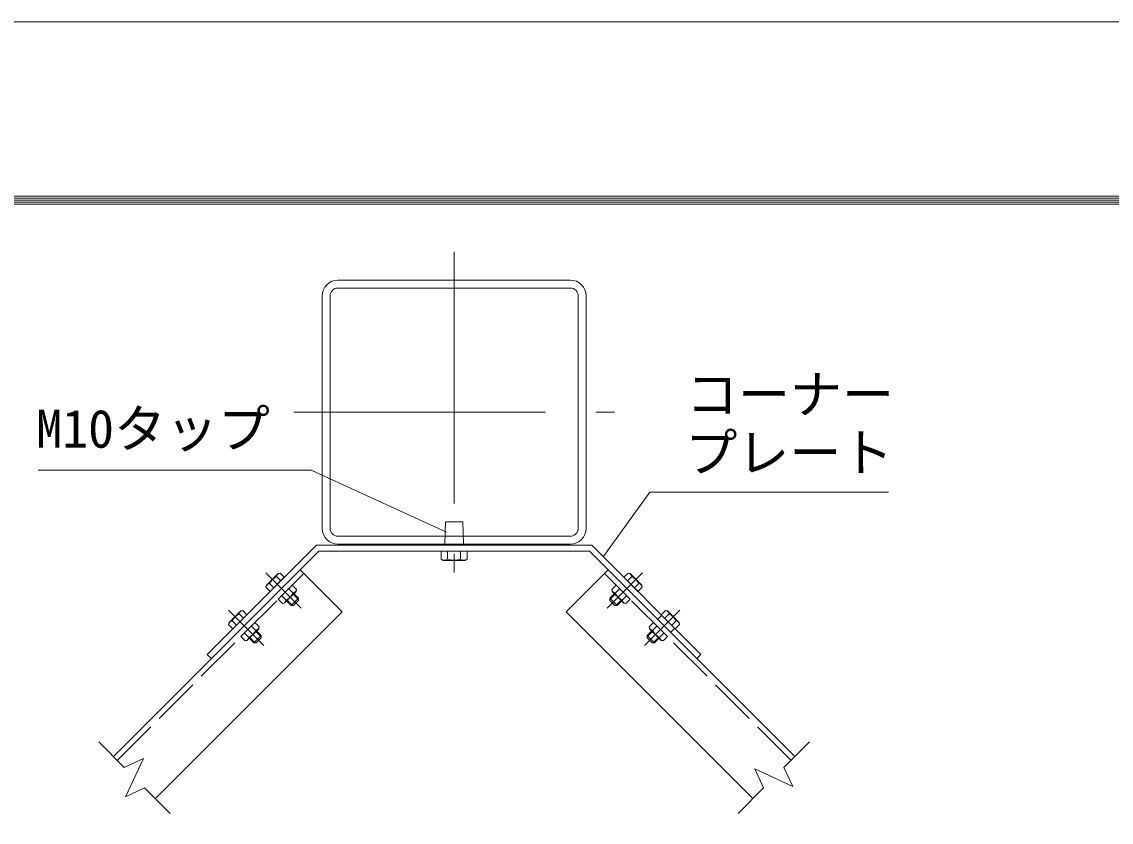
# Model space of a CAD drawing. Units: millimetres at full size; details may follow other scales. Extents: x -12600 to 12600, y -8910 to 8910.
# Drawn here: x 2190 to 6317, y 5879 to 8910 of the extents above; entities that cross this region are included whole.
import ezdxf
from ezdxf.enums import TextEntityAlignment as Align

# ---------------------------------------------------------------- set-up
doc = ezdxf.new("R2010")
doc.units = ezdxf.units.MM
doc.header["$LTSCALE"] = 30
doc.linetypes.add('DASHED', pattern=[7.5, 6, -1.5])
doc.linetypes.add('USER1', pattern=[50.8, 31.75, -6.35, 6.35, -6.35])
for name, color, linetype, lineweight in [('0-0_D-STR-TXT', 7, 'Continuous', 13), ('0-1_D-STR-DIM', 7, 'Continuous', 13), ('0-2_D-BMK', 2, 'USER1', 13), ('0-3_D-STR3', 3, 'Continuous', 13), ('0-4_D-STR1', 1, 'Continuous', 18), ('0-C_D-TTL', 7, 'Continuous', 18)]:
    doc.layers.add(name, color=color, linetype=linetype, lineweight=lineweight)
doc.styles.add('ＭＳ ゴシック', font='')
doc.styles.get('ＭＳ ゴシック').set_extended_font_data('MS Gothic')

msp = doc.modelspace()

# ---------------------------------------------------------------- linework, layer by layer
at = {"layer": '0-0_D-STR-TXT'}
for points in [[(2252.54, 7212.33), (3286.16, 7212.33), (3799.24, 6977.19)], [(5472.78, 7128.58), (4568.48, 7128.58), (4392.55, 6884.11)]]:
    msp.add_lwpolyline(points, dxfattribs=at)
at = {"layer": '0-1_D-STR-DIM'}
for p, q in [((2481.75, 6183.43), (2578.44, 6086.74)), ((5173.76, 6183.43), (5077.07, 6086.74)), ((2578.44, 6086.74), (2650.66, 6120.42)), ((2650.66, 6120.42), (2583.31, 5975.98)), ((5110.74, 6014.52), (4966.3, 6081.88)), ((4966.3, 6081.88), (4999.98, 6009.65)), ((5077.07, 6086.74), (5110.74, 6014.52)), ((2583.31, 5975.98), (2655.53, 6009.65)), ((2655.53, 6009.65), (2752.22, 5912.96)), ((4999.98, 6009.65), (4903.29, 5912.96))]:
    msp.add_line(p, q, dxfattribs=at)
at = {"layer": '0-2_D-BMK'}
for p, q in [((3827.75, 8038.94), (3827.75, 6825.19)), ((3220.88, 7432.06), (4434.63, 7432.06)), ((3114.34, 6823.64), (3248.69, 6689.29)), ((4541.17, 6823.64), (4406.82, 6689.29)), ((2972.92, 6682.22), (3107.27, 6547.87)), ((4682.59, 6682.22), (4548.24, 6547.87))]:
    msp.add_line(p, q, dxfattribs=at)
at = {"layer": '0-3_D-STR3'}
for p, q in [((3795.25, 7017.06), (3792.75, 6932.06)), ((3795.25, 7017.06), (3860.25, 7017.06)), ((3305.93, 6928.06), (2892.76, 6514.89)), ((3315.25, 6905.56), (2908.67, 6498.98)), ((3305.93, 6928.06), (4349.57, 6928.06)), ((3778.68, 6875.08), (3778.68, 6905.56)), ((3778.68, 6905.56), (3876.83, 6905.56)), ((3792.75, 6928.06), (3862.75, 6928.06)), ((3803.22, 6875.08), (3803.22, 6905.56)), ((3852.29, 6875.08), (3852.29, 6905.56)), ((3876.83, 6875.08), (3876.83, 6905.56)), ((3786.5, 6870.56), (3778.68, 6875.08)), ((3786.5, 6870.56), (3869, 6870.56)), ((3869, 6870.56), (3876.83, 6875.08)), ((3161.46, 6821.07), (3116.91, 6776.52)), ((3171.19, 6793.32), (3154.91, 6809.6)), ((3161.46, 6821.07), (3168.18, 6822.87)), ((3184.46, 6806.59), (3168.18, 6822.87)), ((4471.05, 6806.59), (4487.33, 6822.87)), ((4484.32, 6793.32), (4500.6, 6809.6)), ((4494.05, 6821.07), (4487.33, 6822.87)), ((4494.05, 6821.07), (4538.6, 6776.52)), ((3116.91, 6776.52), (3115.11, 6769.79)), ((3131.39, 6753.52), (3115.11, 6769.79)), ((3144.66, 6766.79), (3128.38, 6783.06)), ((3184.46, 6806.59), (3131.39, 6753.52)), ((3214.51, 6776.54), (3161.44, 6723.47)), ((3214.51, 6776.54), (3230.79, 6760.26)), ((4441, 6776.54), (4424.72, 6760.26)), ((4441, 6776.54), (4494.07, 6723.47)), ((4471.05, 6806.59), (4524.12, 6753.52)), ((4510.85, 6766.79), (4527.13, 6783.06)), ((4524.12, 6753.52), (4540.4, 6769.79)), ((4538.6, 6776.52), (4540.4, 6769.79)), ((3174.71, 6736.73), (3190.98, 6720.46)), ((3228.99, 6753.54), (3184.44, 6708.99)), ((3201.24, 6763.27), (3217.52, 6746.99)), ((3238.53, 6727.73), (3210.25, 6699.44)), ((3218.2, 6742.75), (3238.53, 6722.42)), ((3220.86, 6745.41), (3238.53, 6727.73)), ((3228.99, 6753.54), (3230.79, 6760.26)), ((3238.53, 6727.73), (3238.53, 6719.24)), ((4434.65, 6745.41), (4416.98, 6727.73)), ((4437.31, 6742.75), (4416.98, 6722.42)), ((4416.98, 6727.73), (4416.98, 6719.24)), ((4416.98, 6727.73), (4445.26, 6699.44)), ((4426.52, 6753.54), (4424.72, 6760.26)), ((4426.52, 6753.54), (4471.07, 6708.99)), ((4454.27, 6763.27), (4437.99, 6746.99)), ((4480.8, 6736.73), (4464.52, 6720.46)), ((3161.44, 6723.47), (3177.72, 6707.19)), ((3184.44, 6708.99), (3177.72, 6707.19)), ((3192.57, 6717.12), (3210.25, 6699.44)), ((3195.22, 6719.77), (3215.55, 6699.44)), ((3210.25, 6699.44), (3218.73, 6699.44)), ((3238.53, 6719.24), (3218.73, 6699.44)), ((4416.98, 6719.24), (4436.77, 6699.44)), ((4445.26, 6699.44), (4436.77, 6699.44)), ((4460.29, 6719.77), (4439.96, 6699.44)), ((4462.94, 6717.12), (4445.26, 6699.44)), ((4471.07, 6708.99), (4477.79, 6707.19)), ((4494.07, 6723.47), (4477.79, 6707.19)), ((3020.04, 6679.64), (2975.49, 6635.1)), ((3043.04, 6665.17), (2989.97, 6612.1)), ((3029.77, 6651.9), (3013.49, 6668.18)), ((3020.04, 6679.64), (3026.76, 6681.45)), ((3043.04, 6665.17), (3026.76, 6681.45)), ((4614.26, 6663.38), (4598.35, 6647.47)), ((4612.47, 6665.17), (4628.75, 6681.45)), ((4612.47, 6665.17), (4665.54, 6612.1)), ((4625.74, 6651.9), (4642.02, 6668.18)), ((4635.47, 6679.64), (4628.75, 6681.45)), ((4635.47, 6679.64), (4680.02, 6635.1)), ((2975.49, 6635.1), (2973.69, 6628.37)), ((2989.97, 6612.1), (2973.69, 6628.37)), ((3003.23, 6625.36), (2986.96, 6641.64)), ((3073.09, 6635.12), (3020.02, 6582.04)), ((3087.57, 6612.12), (3043.02, 6567.57)), ((3059.82, 6621.85), (3076.1, 6605.57)), ((3073.09, 6635.12), (3089.37, 6618.84)), ((3079.43, 6603.98), (3097.11, 6586.31)), ((3087.57, 6612.12), (3089.37, 6618.84)), ((4576.07, 6603.98), (4558.4, 6586.31)), ((4582.42, 6635.12), (4566.14, 6618.84)), ((4567.94, 6612.12), (4566.14, 6618.84)), ((4567.94, 6612.12), (4612.49, 6567.57)), ((4595.69, 6621.85), (4579.41, 6605.57)), ((4582.42, 6635.12), (4635.49, 6582.04)), ((4663.76, 6613.88), (4647.85, 6597.97)), ((4652.28, 6625.36), (4668.55, 6641.64)), ((4665.54, 6612.1), (4681.82, 6628.37)), ((4680.02, 6635.1), (4681.82, 6628.37)), ((3020.02, 6582.04), (3036.3, 6565.77)), ((3033.29, 6595.31), (3049.56, 6579.03)), ((3043.02, 6567.57), (3036.3, 6565.77)), ((3051.15, 6575.7), (3068.83, 6558.02)), ((3053.8, 6578.35), (3074.13, 6558.02)), ((3097.11, 6586.31), (3068.83, 6558.02)), ((3076.78, 6601.33), (3097.11, 6581)), ((3097.11, 6577.82), (3077.31, 6558.02)), ((3097.11, 6586.31), (3097.11, 6577.82)), ((4578.73, 6601.33), (4558.4, 6581)), ((4558.4, 6586.31), (4558.4, 6577.82)), ((4558.4, 6586.31), (4586.68, 6558.02)), ((4558.4, 6577.82), (4578.2, 6558.02)), ((4601.71, 6578.35), (4581.38, 6558.02)), ((4604.36, 6575.7), (4586.68, 6558.02)), ((4622.22, 6595.31), (4605.95, 6579.03)), ((4612.49, 6567.57), (4619.21, 6565.77)), ((4635.49, 6582.04), (4619.21, 6565.77)), ((3068.83, 6558.02), (3077.31, 6558.02)), ((4586.68, 6558.02), (4578.2, 6558.02)), ((2892.76, 6514.89), (2908.67, 6498.98))]:
    msp.add_line(p, q, dxfattribs=at)
for points in [[(3792.75, 6932.06), (3862.75, 6932.06), (3860.25, 7017.06)], [(3315.25, 6905.56), (4340.25, 6905.56), (4746.84, 6498.98)], [(4349.57, 6928.06), (4762.75, 6514.89), (4746.84, 6498.98)]]:
    msp.add_lwpolyline(points, dxfattribs=at)
for centre, radius, start, end in [((3792.75, 6930.06), 2, 90, 270), ((3862.75, 6930.06), 2, 270, 90), ((3790.95, 6893.01), 21.72, 235.61575, 304.38425), ((3827.75, 6952.49), 81.2, 252.41205, 287.58795), ((3864.56, 6893.01), 21.72, 235.61575, 304.38425), ((3183.5, 6754.47), 62.1, 117.4121, 152.5879), ((3171.24, 6806.54), 16.61, 100.61585, 169.38415), ((4484.27, 6806.54), 16.61, 10.61585, 79.38415), ((4472.01, 6754.47), 62.1, 27.4121, 62.5879), ((3131.44, 6766.73), 16.61, 100.61585, 169.38415), ((4524.07, 6766.73), 16.61, 10.61585, 79.38415), ((3162.4, 6775.58), 62.1, 297.4121, 332.5879), ((3214.46, 6763.32), 16.61, 280.61585, 349.38415), ((4441.05, 6763.32), 16.61, 190.61585, 259.38415), ((4493.11, 6775.58), 62.1, 207.4121, 242.5879), ((3174.66, 6723.52), 16.61, 280.61585, 349.38415), ((4480.85, 6723.52), 16.61, 190.61585, 259.38415), ((3042.08, 6613.05), 62.1, 117.4121, 152.5879), ((3029.82, 6665.12), 16.61, 100.61585, 169.38415), ((4625.69, 6665.12), 16.61, 10.61585, 79.38415), ((4613.43, 6613.05), 62.1, 27.4121, 62.5879), ((2990.02, 6625.31), 16.61, 100.61585, 169.38415), ((3020.97, 6634.16), 62.1, 297.4121, 332.5879), ((3073.04, 6621.9), 16.61, 280.61585, 349.38415), ((4582.47, 6621.9), 16.61, 190.61585, 259.38415), ((4634.53, 6634.16), 62.1, 207.4121, 242.5879), ((4665.49, 6625.31), 16.61, 10.61585, 79.38415), ((3033.23, 6582.1), 16.61, 280.61585, 349.38415), ((4622.27, 6582.1), 16.61, 190.61585, 259.38415)]:
    msp.add_arc(centre, radius, start, end, dxfattribs=at)
at = {"layer": '0-4_D-STR1'}
for p, q in [((4267.75, 7932.06), (3387.75, 7932.06)), ((4267.75, 7902.06), (3387.75, 7902.06)), ((3327.75, 7872.06), (3327.75, 6992.06)), ((3357.75, 7872.06), (3357.75, 6992.06)), ((4297.75, 6992.06), (4297.75, 7872.06)), ((4327.75, 6992.06), (4327.75, 7872.06)), ((3387.75, 6962.06), (4267.75, 6962.06)), ((3387.75, 6932.06), (4267.75, 6932.06)), ((2537.44, 6127.75), (3244.54, 6834.85)), ((3244.54, 6834.85), (3403.64, 6675.76)), ((4410.97, 6834.85), (4251.87, 6675.76)), ((5118.07, 6127.75), (4410.97, 6834.85)), ((2696.54, 5968.65), (3403.64, 6675.76)), ((4958.97, 5968.65), (4251.87, 6675.76))]:
    msp.add_line(p, q, dxfattribs=at)
at = {"layer": '0-4_D-STR1', "linetype": 'DASHED'}
for p, q in [((2551.58, 6113.61), (3258.69, 6820.71)), ((5103.93, 6113.61), (4396.82, 6820.71))]:
    msp.add_line(p, q, dxfattribs=at)
at = {"layer": '0-4_D-STR1'}
for centre, radius, start, end in [((3387.75, 7872.06), 60, 90, 180), ((4267.75, 7872.06), 60, 0, 90), ((3387.75, 7872.06), 30, 90, 180), ((4267.75, 7872.06), 30, 0, 90), ((3387.75, 6992.06), 60, 180, 270), ((3387.75, 6992.06), 30, 180, 270), ((4267.75, 6992.06), 30, 270, 0), ((4267.75, 6992.06), 60, 270, 0)]:
    msp.add_arc(centre, radius, start, end, dxfattribs=at)
at = {"layer": '0-C_D-TTL', "color": 2}
msp.add_lwpolyline([(-12600, 8910), (12600, 8910), (12600, -8910), (-12600, -8910)], close=True, dxfattribs=at)
at = {"layer": '0-C_D-TTL'}
for points in [[(-11790, 8250), (11790, 8250), (11790, -8250), (-11790, -8250)], [(-11782.5, 8242.5), (11782.5, 8242.5), (11782.5, -8242.5), (-11782.5, -8242.5)], [(-11775, 8235), (11775, 8235), (11775, -8235), (-11775, -8235)], [(-11767.5, 8227.5), (11767.5, 8227.5), (11767.5, -8227.5), (-11767.5, -8227.5)], [(-11760, 8220), (11760, 8220), (11760, -8220), (-11760, -8220)]]:
    msp.add_lwpolyline(points, close=True, dxfattribs=at)

# ---------------------------------------------------------------- texts
at = {"layer": '0-0_D-STR-TXT', "style": 'ＭＳ ゴシック'}
for s, p in [('コーナー', (4706.03, 7384.17)), ('M10タップ', (2244.93, 7254.1)), ('プレート', (4703.74, 7163.67))]:
    msp.add_text(s, height=144.3, dxfattribs=at).set_placement(p, align=Align.BOTTOM_LEFT)

doc.saveas('drawing.dxf')
